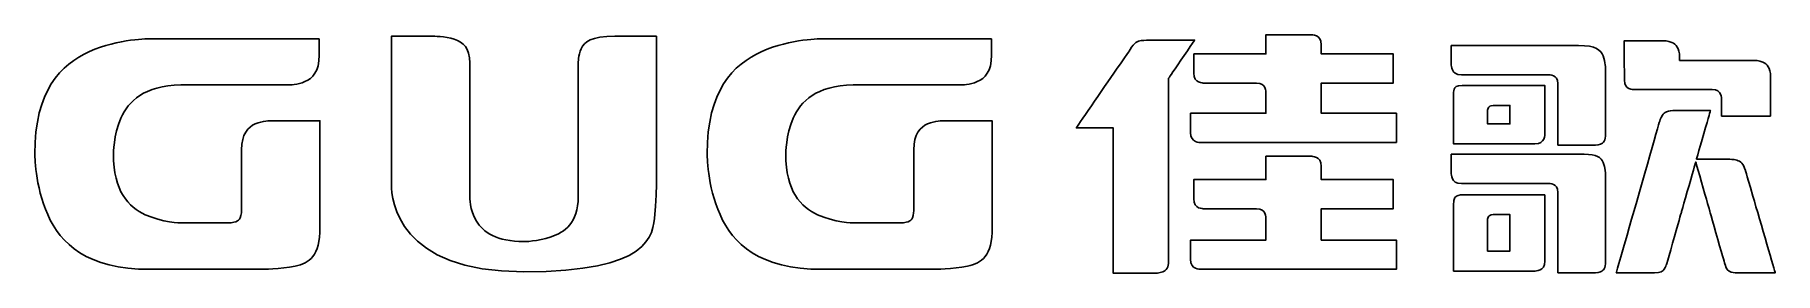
# Model space of a CAD drawing. Header units: millimetres. Extents: x 2129.9 to 2204.9, y 1502.4 to 1512.6.
import ezdxf

# ---------------------------------------------------------------- set-up
doc = ezdxf.new("R2010")
doc.units = ezdxf.units.MM

msp = doc.modelspace()

# ---------------------------------------------------------------- linework, layer by layer
for points, knots in [([(2142.196, 1512.469), (2142.196, 1512.469), (2134.95, 1512.469), (2134.95, 1512.469), (2134.95, 1512.469), (2134.95, 1512.469), (2134.95, 1512.468), (2134.95, 1512.468), (2134.95, 1512.468), (2134.95, 1512.468), (2134.912, 1512.469), (2134.912, 1512.469), (2134.912, 1512.469), (2132.167, 1512.469), (2129.943, 1510.243), (2129.943, 1507.499), (2129.943, 1507.499), (2129.943, 1504.755), (2132.167, 1502.529), (2134.912, 1502.529), (2134.912, 1502.529), (2134.912, 1502.529), (2134.95, 1502.53), (2134.95, 1502.53), (2134.95, 1502.53), (2134.95, 1502.53), (2134.95, 1502.529), (2134.95, 1502.529), (2134.95, 1502.529), (2134.95, 1502.529), (2139.72, 1502.529), (2139.72, 1502.529), (2139.72, 1502.529), (2141.342, 1502.529), (2142.223, 1503.082), (2142.223, 1504.336), (2142.223, 1504.336), (2142.223, 1504.336), (2142.223, 1504.788), (2142.223, 1504.788), (2142.223, 1504.788), (2142.223, 1504.788), (2142.223, 1507.074), (2142.223, 1507.074), (2142.223, 1507.074), (2142.223, 1507.074), (2142.223, 1507.386), (2142.223, 1507.386), (2142.223, 1507.386), (2142.223, 1507.386), (2142.223, 1508.935), (2142.223, 1508.935), (2142.223, 1508.935), (2142.223, 1508.935), (2140.102, 1508.935), (2140.102, 1508.935), (2140.102, 1508.935), (2139.41, 1508.935), (2138.849, 1508.373), (2138.849, 1507.681), (2138.849, 1507.681), (2138.849, 1507.681), (2138.849, 1505.085), (2138.849, 1505.085), (2138.849, 1505.085), (2138.849, 1504.679), (2138.593, 1504.525), (2138.101, 1504.525), (2138.101, 1504.525), (2138.101, 1504.525), (2136.375, 1504.525), (2136.375, 1504.525), (2136.375, 1504.525), (2136.375, 1504.525), (2136.374, 1504.525), (2136.374, 1504.525), (2136.374, 1504.525), (2136.374, 1504.525), (2136.372, 1504.525), (2136.372, 1504.525), (2136.372, 1504.525), (2136.372, 1504.525), (2136.235, 1504.525), (2136.235, 1504.525), (2136.235, 1504.525), (2134.624, 1504.562), (2133.33, 1505.878), (2133.33, 1507.499), (2133.33, 1507.499), (2133.33, 1509.12), (2134.629, 1510.438), (2136.24, 1510.473), (2136.24, 1510.473), (2136.24, 1510.473), (2136.371, 1510.473), (2136.371, 1510.473), (2136.371, 1510.473), (2136.371, 1510.473), (2136.372, 1510.473), (2136.372, 1510.473), (2136.372, 1510.473), (2136.372, 1510.473), (2136.375, 1510.473), (2136.375, 1510.473), (2136.375, 1510.473), (2136.375, 1510.473), (2139.709, 1510.473), (2139.709, 1510.473), (2139.709, 1510.473), (2139.709, 1510.473), (2140.904, 1510.473), (2140.904, 1510.473), (2140.904, 1510.473), (2141.615, 1510.473), (2142.196, 1511.053), (2142.196, 1511.764), (2142.196, 1511.764), (2142.196, 1511.764), (2142.196, 1512.469), (2142.196, 1512.469)], [0, 0, 0, 0, 0.032258, 0.032258, 0.032258, 0.048387, 0.064516, 0.064516, 0.064516, 0.080645, 0.096774, 0.096774, 0.096774, 0.112903, 0.129032, 0.129032, 0.129032, 0.145161, 0.16129, 0.16129, 0.16129, 0.177419, 0.193548, 0.193548, 0.193548, 0.209677, 0.225806, 0.225806, 0.225806, 0.241935, 0.258065, 0.258065, 0.258065, 0.274194, 0.290323, 0.290323, 0.290323, 0.306452, 0.322581, 0.322581, 0.322581, 0.33871, 0.354839, 0.354839, 0.354839, 0.370968, 0.387097, 0.387097, 0.387097, 0.403226, 0.419355, 0.419355, 0.419355, 0.435484, 0.451613, 0.451613, 0.451613, 0.467742, 0.483871, 0.483871, 0.483871, 0.5, 0.516129, 0.516129, 0.516129, 0.532258, 0.548387, 0.548387, 0.548387, 0.564516, 0.580645, 0.580645, 0.580645, 0.596774, 0.612903, 0.612903, 0.612903, 0.629032, 0.645161, 0.645161, 0.645161, 0.66129, 0.677419, 0.677419, 0.677419, 0.693548, 0.709677, 0.709677, 0.709677, 0.725806, 0.741935, 0.741935, 0.741935, 0.758065, 0.774194, 0.774194, 0.774194, 0.790323, 0.806452, 0.806452, 0.806452, 0.822581, 0.83871, 0.83871, 0.83871, 0.854839, 0.870968, 0.870968, 0.870968, 0.887097, 0.903226, 0.903226, 0.903226, 0.919355, 0.935484, 0.935484, 0.935484, 0.967742, 1, 1, 1, 1]), ([(2151.014, 1502.422), (2145.581, 1502.424), (2145.303, 1505.511), (2145.303, 1506.18), (2145.303, 1506.18), (2145.303, 1506.18), (2145.303, 1512.575), (2145.303, 1512.575), (2145.303, 1512.575), (2145.303, 1512.575), (2147.089, 1512.575), (2147.089, 1512.575), (2147.089, 1512.575), (2148.142, 1512.575), (2148.677, 1512.067), (2148.677, 1511.423), (2148.677, 1511.423), (2148.677, 1511.423), (2148.677, 1506.948), (2148.677, 1506.948), (2148.677, 1506.948), (2148.677, 1506.948), (2148.677, 1505.651), (2148.677, 1505.651), (2148.677, 1505.651), (2148.677, 1504.532), (2149.843, 1503.724), (2151.014, 1503.724), (2151.014, 1503.724), (2152.183, 1503.724), (2153.351, 1504.532), (2153.351, 1505.651), (2153.351, 1505.651), (2153.351, 1505.651), (2153.351, 1506.948), (2153.351, 1506.948), (2153.351, 1506.948), (2153.351, 1506.948), (2153.351, 1511.423), (2153.351, 1511.423), (2153.351, 1511.423), (2153.351, 1512.067), (2153.887, 1512.575), (2154.937, 1512.575), (2154.937, 1512.575), (2154.937, 1512.575), (2156.724, 1512.575), (2156.724, 1512.575), (2156.724, 1512.575), (2156.724, 1512.575), (2156.724, 1506.18), (2156.724, 1506.18), (2156.724, 1506.18), (2156.724, 1505.511), (2156.447, 1502.424), (2151.014, 1502.422)], [0, 0, 0, 0, 0.066667, 0.066667, 0.066667, 0.1, 0.133333, 0.133333, 0.133333, 0.166667, 0.2, 0.2, 0.2, 0.233333, 0.266667, 0.266667, 0.266667, 0.3, 0.333333, 0.333333, 0.333333, 0.366667, 0.4, 0.4, 0.4, 0.433333, 0.466667, 0.466667, 0.466667, 0.5, 0.533333, 0.533333, 0.533333, 0.566667, 0.6, 0.6, 0.6, 0.633333, 0.666667, 0.666667, 0.666667, 0.7, 0.733333, 0.733333, 0.733333, 0.766667, 0.8, 0.8, 0.8, 0.833333, 0.866667, 0.866667, 0.866667, 0.933333, 1, 1, 1, 1]), ([(2171.159, 1512.469), (2171.159, 1512.469), (2163.914, 1512.469), (2163.914, 1512.469), (2163.914, 1512.469), (2163.914, 1512.469), (2163.914, 1512.468), (2163.914, 1512.468), (2163.914, 1512.468), (2163.914, 1512.468), (2163.875, 1512.469), (2163.875, 1512.469), (2163.875, 1512.469), (2161.13, 1512.469), (2158.907, 1510.243), (2158.907, 1507.499), (2158.907, 1507.499), (2158.907, 1504.755), (2161.13, 1502.529), (2163.875, 1502.529), (2163.875, 1502.529), (2163.875, 1502.529), (2163.914, 1502.53), (2163.914, 1502.53), (2163.914, 1502.53), (2163.914, 1502.53), (2163.914, 1502.529), (2163.914, 1502.529), (2163.914, 1502.529), (2163.914, 1502.529), (2168.682, 1502.529), (2168.682, 1502.529), (2168.682, 1502.529), (2170.305, 1502.529), (2171.186, 1503.082), (2171.186, 1504.336), (2171.186, 1504.336), (2171.186, 1504.336), (2171.186, 1504.788), (2171.186, 1504.788), (2171.186, 1504.788), (2171.186, 1504.788), (2171.186, 1507.074), (2171.186, 1507.074), (2171.186, 1507.074), (2171.186, 1507.074), (2171.186, 1507.386), (2171.186, 1507.386), (2171.186, 1507.386), (2171.186, 1507.386), (2171.186, 1508.935), (2171.186, 1508.935), (2171.186, 1508.935), (2171.186, 1508.935), (2169.066, 1508.935), (2169.066, 1508.935), (2169.066, 1508.935), (2168.373, 1508.935), (2167.811, 1508.373), (2167.811, 1507.681), (2167.811, 1507.681), (2167.811, 1507.681), (2167.811, 1505.085), (2167.811, 1505.085), (2167.811, 1505.085), (2167.811, 1504.679), (2167.556, 1504.525), (2167.063, 1504.525), (2167.063, 1504.525), (2167.063, 1504.525), (2165.338, 1504.525), (2165.338, 1504.525), (2165.338, 1504.525), (2165.338, 1504.525), (2165.337, 1504.525), (2165.337, 1504.525), (2165.337, 1504.525), (2165.337, 1504.525), (2165.336, 1504.525), (2165.336, 1504.525), (2165.336, 1504.525), (2165.336, 1504.525), (2165.199, 1504.525), (2165.199, 1504.525), (2165.199, 1504.525), (2163.587, 1504.562), (2162.293, 1505.878), (2162.293, 1507.499), (2162.293, 1507.499), (2162.293, 1509.12), (2163.59, 1510.438), (2165.203, 1510.473), (2165.203, 1510.473), (2165.203, 1510.473), (2165.333, 1510.473), (2165.333, 1510.473), (2165.333, 1510.473), (2165.333, 1510.473), (2165.336, 1510.473), (2165.336, 1510.473), (2165.336, 1510.473), (2165.336, 1510.473), (2165.338, 1510.473), (2165.338, 1510.473), (2165.338, 1510.473), (2165.338, 1510.473), (2168.673, 1510.473), (2168.673, 1510.473), (2168.673, 1510.473), (2168.673, 1510.473), (2169.868, 1510.473), (2169.868, 1510.473), (2169.868, 1510.473), (2170.578, 1510.473), (2171.159, 1511.053), (2171.159, 1511.764), (2171.159, 1511.764), (2171.159, 1511.764), (2171.159, 1512.469), (2171.159, 1512.469)], [0, 0, 0, 0, 0.032258, 0.032258, 0.032258, 0.048387, 0.064516, 0.064516, 0.064516, 0.080645, 0.096774, 0.096774, 0.096774, 0.112903, 0.129032, 0.129032, 0.129032, 0.145161, 0.16129, 0.16129, 0.16129, 0.177419, 0.193548, 0.193548, 0.193548, 0.209677, 0.225806, 0.225806, 0.225806, 0.241935, 0.258065, 0.258065, 0.258065, 0.274194, 0.290323, 0.290323, 0.290323, 0.306452, 0.322581, 0.322581, 0.322581, 0.33871, 0.354839, 0.354839, 0.354839, 0.370968, 0.387097, 0.387097, 0.387097, 0.403226, 0.419355, 0.419355, 0.419355, 0.435484, 0.451613, 0.451613, 0.451613, 0.467742, 0.483871, 0.483871, 0.483871, 0.5, 0.516129, 0.516129, 0.516129, 0.532258, 0.548387, 0.548387, 0.548387, 0.564516, 0.580645, 0.580645, 0.580645, 0.596774, 0.612903, 0.612903, 0.612903, 0.629032, 0.645161, 0.645161, 0.645161, 0.66129, 0.677419, 0.677419, 0.677419, 0.693548, 0.709677, 0.709677, 0.709677, 0.725806, 0.741935, 0.741935, 0.741935, 0.758065, 0.774194, 0.774194, 0.774194, 0.790323, 0.806452, 0.806452, 0.806452, 0.822581, 0.83871, 0.83871, 0.83871, 0.854839, 0.870968, 0.870968, 0.870968, 0.887097, 0.903226, 0.903226, 0.903226, 0.919355, 0.935484, 0.935484, 0.935484, 0.967742, 1, 1, 1, 1]), ([(2177.955, 1512.407), (2177.955, 1512.407), (2177.955, 1512.407), (2177.955, 1512.407), (2177.955, 1512.407), (2177.569, 1512.407), (2177.309, 1512.312), (2177.126, 1511.996), (2177.126, 1511.996), (2177.126, 1511.996), (2174.808, 1508.623), (2174.808, 1508.623), (2174.808, 1508.623), (2174.808, 1508.623), (2176.404, 1508.623), (2176.404, 1508.623), (2176.404, 1508.623), (2176.404, 1508.623), (2176.404, 1502.361), (2176.404, 1502.361), (2176.404, 1502.361), (2176.404, 1502.361), (2178.182, 1502.361), (2178.182, 1502.361), (2178.182, 1502.361), (2178.596, 1502.361), (2178.786, 1502.611), (2178.786, 1502.872), (2178.786, 1502.872), (2178.786, 1502.872), (2178.786, 1510.763), (2178.786, 1510.763), (2178.786, 1510.763), (2178.786, 1510.763), (2179.916, 1512.407), (2179.916, 1512.407), (2179.916, 1512.407), (2179.916, 1512.407), (2177.955, 1512.407), (2177.955, 1512.407)], [0, 0, 0, 0, 0.090909, 0.090909, 0.090909, 0.136364, 0.181818, 0.181818, 0.181818, 0.227273, 0.272727, 0.272727, 0.272727, 0.318182, 0.363636, 0.363636, 0.363636, 0.409091, 0.454545, 0.454545, 0.454545, 0.5, 0.545455, 0.545455, 0.545455, 0.590909, 0.636364, 0.636364, 0.636364, 0.681818, 0.727273, 0.727273, 0.727273, 0.772727, 0.818182, 0.818182, 0.818182, 0.909091, 1, 1, 1, 1]), ([(2179.87, 1511.814), (2179.87, 1511.814), (2182.978, 1511.814), (2182.978, 1511.814), (2182.978, 1511.814), (2182.978, 1511.814), (2182.978, 1512.636), (2182.978, 1512.636), (2182.978, 1512.636), (2182.978, 1512.636), (2184.931, 1512.636), (2184.931, 1512.636), (2184.931, 1512.636), (2185.167, 1512.636), (2185.36, 1512.443), (2185.36, 1512.207), (2185.36, 1512.207), (2185.36, 1512.207), (2185.36, 1511.814), (2185.36, 1511.814), (2185.36, 1511.814), (2185.36, 1511.814), (2188.467, 1511.814), (2188.467, 1511.814), (2188.467, 1511.814), (2188.467, 1511.814), (2188.467, 1510.556), (2188.467, 1510.556), (2188.467, 1510.556), (2188.467, 1510.556), (2185.36, 1510.556), (2185.36, 1510.556), (2185.36, 1510.556), (2185.36, 1510.556), (2185.36, 1509.254), (2185.36, 1509.254), (2185.36, 1509.254), (2185.36, 1509.254), (2188.604, 1509.254), (2188.604, 1509.254), (2188.604, 1509.254), (2188.604, 1509.254), (2188.604, 1507.995), (2188.604, 1507.995), (2188.604, 1507.995), (2188.604, 1507.995), (2180.166, 1507.995), (2180.166, 1507.995), (2180.166, 1507.995), (2179.928, 1507.995), (2179.734, 1508.189), (2179.734, 1508.427), (2179.734, 1508.427), (2179.734, 1508.427), (2179.734, 1509.254), (2179.734, 1509.254), (2179.734, 1509.254), (2179.734, 1509.254), (2182.978, 1509.254), (2182.978, 1509.254), (2182.978, 1509.254), (2182.978, 1509.254), (2182.978, 1510.147), (2182.978, 1510.147), (2182.978, 1510.147), (2182.978, 1510.373), (2182.794, 1510.556), (2182.569, 1510.556), (2182.569, 1510.556), (2182.569, 1510.556), (2180.303, 1510.556), (2180.303, 1510.556), (2180.303, 1510.556), (2180.065, 1510.556), (2179.87, 1510.75), (2179.87, 1510.988), (2179.87, 1510.988), (2179.87, 1510.988), (2179.87, 1511.814), (2179.87, 1511.814)], [0, 0, 0, 0, 0.047619, 0.047619, 0.047619, 0.071429, 0.095238, 0.095238, 0.095238, 0.119048, 0.142857, 0.142857, 0.142857, 0.166667, 0.190476, 0.190476, 0.190476, 0.214286, 0.238095, 0.238095, 0.238095, 0.261905, 0.285714, 0.285714, 0.285714, 0.309524, 0.333333, 0.333333, 0.333333, 0.357143, 0.380952, 0.380952, 0.380952, 0.404762, 0.428571, 0.428571, 0.428571, 0.452381, 0.47619, 0.47619, 0.47619, 0.5, 0.52381, 0.52381, 0.52381, 0.547619, 0.571429, 0.571429, 0.571429, 0.595238, 0.619048, 0.619048, 0.619048, 0.642857, 0.666667, 0.666667, 0.666667, 0.690476, 0.714286, 0.714286, 0.714286, 0.738095, 0.761905, 0.761905, 0.761905, 0.785714, 0.809524, 0.809524, 0.809524, 0.833333, 0.857143, 0.857143, 0.857143, 0.880952, 0.904762, 0.904762, 0.904762, 0.952381, 1, 1, 1, 1]), ([(2202.612, 1509.864), (2202.612, 1509.864), (2202.612, 1509.864), (2202.612, 1509.864), (2202.612, 1509.864), (2202.612, 1509.864), (2202.612, 1509.865), (2202.612, 1509.865), (2202.612, 1509.865), (2202.612, 1510.09), (2202.429, 1510.274), (2202.203, 1510.274), (2202.203, 1510.274), (2202.203, 1510.274), (2200.806, 1510.274), (2200.806, 1510.274), (2200.806, 1510.274), (2200.806, 1510.274), (2200.806, 1510.273), (2200.806, 1510.273), (2200.806, 1510.273), (2200.806, 1510.273), (2198.832, 1510.273), (2198.832, 1510.273), (2198.832, 1510.273), (2198.608, 1510.273), (2198.423, 1510.458), (2198.422, 1510.682), (2198.422, 1510.682), (2198.422, 1510.682), (2198.416, 1512.382), (2198.416, 1512.382), (2198.416, 1512.382), (2198.416, 1512.382), (2200.102, 1512.382), (2200.102, 1512.382), (2200.102, 1512.382), (2200.485, 1512.382), (2200.8, 1512.069), (2200.801, 1511.686), (2200.801, 1511.686), (2200.801, 1511.686), (2200.802, 1511.533), (2200.802, 1511.533), (2200.802, 1511.533), (2200.802, 1511.533), (2202.612, 1511.533), (2202.612, 1511.533), (2202.612, 1511.533), (2202.612, 1511.533), (2203.438, 1511.533), (2203.438, 1511.533), (2203.438, 1511.533), (2203.438, 1511.533), (2204.021, 1511.533), (2204.021, 1511.533), (2204.021, 1511.533), (2204.404, 1511.533), (2204.717, 1511.219), (2204.717, 1510.836), (2204.717, 1510.836), (2204.717, 1510.836), (2204.717, 1509.131), (2204.717, 1509.131), (2204.717, 1509.131), (2204.717, 1509.131), (2202.612, 1509.131), (2202.612, 1509.131), (2202.612, 1509.131), (2202.612, 1509.131), (2202.612, 1509.864), (2202.612, 1509.864)], [0, 0, 0, 0, 0.052632, 0.052632, 0.052632, 0.078947, 0.105263, 0.105263, 0.105263, 0.131579, 0.157895, 0.157895, 0.157895, 0.184211, 0.210526, 0.210526, 0.210526, 0.236842, 0.263158, 0.263158, 0.263158, 0.289474, 0.315789, 0.315789, 0.315789, 0.342105, 0.368421, 0.368421, 0.368421, 0.394737, 0.421053, 0.421053, 0.421053, 0.447368, 0.473684, 0.473684, 0.473684, 0.5, 0.526316, 0.526316, 0.526316, 0.552632, 0.578947, 0.578947, 0.578947, 0.605263, 0.631579, 0.631579, 0.631579, 0.657895, 0.684211, 0.684211, 0.684211, 0.710526, 0.736842, 0.736842, 0.736842, 0.763158, 0.789474, 0.789474, 0.789474, 0.815789, 0.842105, 0.842105, 0.842105, 0.868421, 0.894737, 0.894737, 0.894737, 0.947368, 1, 1, 1, 1]), ([(2195.552, 1507.877), (2195.552, 1507.877), (2197.068, 1507.877), (2197.068, 1507.877), (2197.068, 1507.877), (2197.455, 1507.877), (2197.607, 1508.068), (2197.607, 1508.366), (2197.607, 1508.366), (2197.607, 1508.366), (2197.607, 1510.345), (2197.607, 1510.345), (2197.607, 1510.345), (2197.607, 1510.345), (2197.607, 1510.345), (2197.607, 1510.345), (2197.607, 1510.345), (2197.607, 1510.345), (2197.607, 1510.914), (2197.607, 1510.914), (2197.607, 1510.914), (2197.607, 1510.914), (2197.607, 1511.149), (2197.607, 1511.149), (2197.607, 1511.149), (2197.607, 1511.785), (2197.205, 1512.173), (2196.45, 1512.173), (2196.45, 1512.173), (2196.45, 1512.173), (2190.966, 1512.173), (2190.966, 1512.173), (2190.966, 1512.173), (2190.966, 1512.173), (2190.966, 1511.347), (2190.966, 1511.347), (2190.966, 1511.347), (2190.966, 1511.109), (2191.161, 1510.914), (2191.399, 1510.914), (2191.399, 1510.914), (2191.399, 1510.914), (2195.164, 1510.914), (2195.164, 1510.914), (2195.164, 1510.914), (2195.164, 1510.914), (2195.165, 1510.914), (2195.165, 1510.914), (2195.165, 1510.914), (2195.378, 1510.914), (2195.551, 1510.743), (2195.552, 1510.53), (2195.552, 1510.53), (2195.552, 1510.53), (2195.552, 1509.389), (2195.552, 1509.389), (2195.552, 1509.389), (2195.552, 1509.389), (2195.552, 1509.389), (2195.552, 1509.389), (2195.552, 1509.389), (2195.552, 1509.389), (2195.552, 1507.877), (2195.552, 1507.877)], [0, 0, 0, 0, 0.058824, 0.058824, 0.058824, 0.088235, 0.117647, 0.117647, 0.117647, 0.147059, 0.176471, 0.176471, 0.176471, 0.205882, 0.235294, 0.235294, 0.235294, 0.264706, 0.294118, 0.294118, 0.294118, 0.323529, 0.352941, 0.352941, 0.352941, 0.382353, 0.411765, 0.411765, 0.411765, 0.441176, 0.470588, 0.470588, 0.470588, 0.5, 0.529412, 0.529412, 0.529412, 0.558824, 0.588235, 0.588235, 0.588235, 0.617647, 0.647059, 0.647059, 0.647059, 0.676471, 0.705882, 0.705882, 0.705882, 0.735294, 0.764706, 0.764706, 0.764706, 0.794118, 0.823529, 0.823529, 0.823529, 0.852941, 0.882353, 0.882353, 0.882353, 0.941176, 1, 1, 1, 1]), ([(2193.41, 1510.451), (2193.41, 1510.451), (2193.41, 1510.451), (2193.41, 1510.451), (2193.41, 1510.451), (2193.41, 1510.451), (2194.701, 1510.451), (2194.701, 1510.451), (2194.701, 1510.451), (2194.701, 1510.451), (2194.995, 1510.451), (2194.995, 1510.451), (2194.995, 1510.451), (2194.995, 1510.451), (2194.995, 1508.367), (2194.995, 1508.367), (2194.995, 1508.367), (2194.995, 1508.13), (2194.801, 1507.934), (2194.562, 1507.934), (2194.562, 1507.934), (2194.562, 1507.934), (2193.968, 1507.934), (2193.968, 1507.934), (2193.968, 1507.934), (2193.968, 1507.934), (2193.41, 1507.934), (2193.41, 1507.934), (2193.41, 1507.934), (2193.41, 1507.934), (2191.061, 1507.934), (2191.061, 1507.934), (2191.061, 1507.934), (2191.061, 1507.934), (2191.061, 1508.027), (2191.061, 1508.027), (2191.061, 1508.027), (2191.061, 1508.027), (2191.061, 1508.794), (2191.061, 1508.794), (2191.061, 1508.794), (2191.061, 1508.794), (2191.061, 1510.098), (2191.061, 1510.098), (2191.061, 1510.098), (2191.061, 1510.306), (2191.164, 1510.451), (2191.437, 1510.451), (2191.437, 1510.451), (2191.437, 1510.451), (2192.23, 1510.451), (2192.23, 1510.451), (2192.23, 1510.451), (2192.23, 1510.451), (2192.637, 1510.451), (2192.637, 1510.451), (2192.637, 1510.451), (2192.637, 1510.451), (2193.41, 1510.451), (2193.41, 1510.451)], [0, 0, 0, 0, 0.0625, 0.0625, 0.0625, 0.09375, 0.125, 0.125, 0.125, 0.15625, 0.1875, 0.1875, 0.1875, 0.21875, 0.25, 0.25, 0.25, 0.28125, 0.3125, 0.3125, 0.3125, 0.34375, 0.375, 0.375, 0.375, 0.40625, 0.4375, 0.4375, 0.4375, 0.46875, 0.5, 0.5, 0.5, 0.53125, 0.5625, 0.5625, 0.5625, 0.59375, 0.625, 0.625, 0.625, 0.65625, 0.6875, 0.6875, 0.6875, 0.71875, 0.75, 0.75, 0.75, 0.78125, 0.8125, 0.8125, 0.8125, 0.84375, 0.875, 0.875, 0.875, 0.9375, 1, 1, 1, 1]), ([(2192.527, 1509.35), (2192.527, 1509.35), (2192.527, 1509.35), (2192.527, 1509.35), (2192.527, 1509.35), (2192.527, 1509.482), (2192.634, 1509.59), (2192.766, 1509.592), (2192.766, 1509.592), (2192.766, 1509.592), (2193.494, 1509.592), (2193.494, 1509.592), (2193.494, 1509.592), (2193.494, 1509.592), (2193.494, 1508.794), (2193.494, 1508.794), (2193.494, 1508.794), (2193.494, 1508.794), (2192.527, 1508.794), (2192.527, 1508.794), (2192.527, 1508.794), (2192.527, 1508.794), (2192.527, 1509.35), (2192.527, 1509.35)], [0, 0, 0, 0, 0.142857, 0.142857, 0.142857, 0.214286, 0.285714, 0.285714, 0.285714, 0.357143, 0.428571, 0.428571, 0.428571, 0.5, 0.571429, 0.571429, 0.571429, 0.642857, 0.714286, 0.714286, 0.714286, 0.857143, 1, 1, 1, 1]), ([(2201.53, 1507.274), (2201.53, 1507.274), (2202.932, 1507.274), (2202.932, 1507.274), (2202.932, 1507.274), (2203.306, 1507.274), (2203.55, 1507.095), (2203.638, 1506.788), (2203.638, 1506.788), (2203.638, 1506.788), (2204.919, 1502.378), (2204.919, 1502.378), (2204.919, 1502.378), (2204.919, 1502.378), (2203.278, 1502.378), (2203.278, 1502.378), (2203.278, 1502.378), (2202.997, 1502.378), (2202.819, 1502.513), (2202.757, 1502.734), (2202.757, 1502.734), (2202.757, 1502.734), (2202.107, 1505.014), (2202.107, 1505.014), (2202.107, 1505.014), (2202.107, 1505.014), (2201.496, 1507.153), (2201.496, 1507.153), (2201.496, 1507.153), (2201.496, 1507.153), (2200.885, 1505.014), (2200.885, 1505.014), (2200.885, 1505.014), (2200.885, 1505.014), (2200.235, 1502.734), (2200.235, 1502.734), (2200.235, 1502.734), (2200.172, 1502.513), (2199.994, 1502.378), (2199.714, 1502.378), (2199.714, 1502.378), (2199.714, 1502.378), (2198.072, 1502.378), (2198.072, 1502.378), (2198.072, 1502.378), (2198.072, 1502.378), (2199.936, 1508.892), (2199.936, 1508.892), (2199.936, 1508.892), (2200.024, 1509.199), (2200.268, 1509.378), (2200.642, 1509.378), (2200.642, 1509.378), (2200.642, 1509.378), (2202.132, 1509.378), (2202.132, 1509.378), (2202.132, 1509.378), (2202.132, 1509.378), (2201.533, 1507.284), (2201.533, 1507.284), (2201.533, 1507.284), (2201.533, 1507.284), (2201.533, 1507.284), (2201.533, 1507.284), (2201.533, 1507.284), (2201.533, 1507.284), (2201.53, 1507.274), (2201.53, 1507.274)], [0, 0, 0, 0, 0.055556, 0.055556, 0.055556, 0.083333, 0.111111, 0.111111, 0.111111, 0.138889, 0.166667, 0.166667, 0.166667, 0.194444, 0.222222, 0.222222, 0.222222, 0.25, 0.277778, 0.277778, 0.277778, 0.305556, 0.333333, 0.333333, 0.333333, 0.361111, 0.388889, 0.388889, 0.388889, 0.416667, 0.444444, 0.444444, 0.444444, 0.472222, 0.5, 0.5, 0.5, 0.527778, 0.555556, 0.555556, 0.555556, 0.583333, 0.611111, 0.611111, 0.611111, 0.638889, 0.666667, 0.666667, 0.666667, 0.694444, 0.722222, 0.722222, 0.722222, 0.75, 0.777778, 0.777778, 0.777778, 0.805556, 0.833333, 0.833333, 0.833333, 0.861111, 0.888889, 0.888889, 0.888889, 0.944444, 1, 1, 1, 1]), ([(2182.978, 1504.728), (2182.978, 1504.728), (2182.978, 1504.728), (2182.978, 1504.728), (2182.978, 1504.728), (2182.978, 1504.953), (2182.796, 1505.135), (2182.572, 1505.137), (2182.572, 1505.137), (2182.572, 1505.137), (2180.303, 1505.137), (2180.303, 1505.137), (2180.303, 1505.137), (2180.065, 1505.137), (2179.87, 1505.332), (2179.87, 1505.57), (2179.87, 1505.57), (2179.87, 1505.57), (2179.87, 1506.396), (2179.87, 1506.396), (2179.87, 1506.396), (2179.87, 1506.396), (2182.978, 1506.396), (2182.978, 1506.396), (2182.978, 1506.396), (2182.978, 1506.396), (2182.978, 1507.4), (2182.978, 1507.4), (2182.978, 1507.4), (2182.978, 1507.4), (2184.931, 1507.4), (2184.931, 1507.4), (2184.931, 1507.4), (2185.167, 1507.4), (2185.36, 1507.207), (2185.36, 1506.971), (2185.36, 1506.971), (2185.36, 1506.971), (2185.36, 1506.396), (2185.36, 1506.396), (2185.36, 1506.396), (2185.36, 1506.396), (2188.467, 1506.396), (2188.467, 1506.396), (2188.467, 1506.396), (2188.467, 1506.396), (2188.467, 1505.137), (2188.467, 1505.137), (2188.467, 1505.137), (2188.467, 1505.137), (2185.36, 1505.137), (2185.36, 1505.137), (2185.36, 1505.137), (2185.36, 1505.137), (2185.36, 1503.787), (2185.36, 1503.787), (2185.36, 1503.787), (2185.36, 1503.787), (2188.604, 1503.787), (2188.604, 1503.787), (2188.604, 1503.787), (2188.604, 1503.787), (2188.604, 1502.529), (2188.604, 1502.529), (2188.604, 1502.529), (2188.604, 1502.529), (2180.166, 1502.529), (2180.166, 1502.529), (2180.166, 1502.529), (2179.928, 1502.529), (2179.734, 1502.723), (2179.734, 1502.961), (2179.734, 1502.961), (2179.734, 1502.961), (2179.734, 1503.787), (2179.734, 1503.787), (2179.734, 1503.787), (2179.734, 1503.787), (2182.978, 1503.787), (2182.978, 1503.787), (2182.978, 1503.787), (2182.978, 1503.787), (2182.978, 1504.728), (2182.978, 1504.728)], [0, 0, 0, 0, 0.045455, 0.045455, 0.045455, 0.068182, 0.090909, 0.090909, 0.090909, 0.113636, 0.136364, 0.136364, 0.136364, 0.159091, 0.181818, 0.181818, 0.181818, 0.204545, 0.227273, 0.227273, 0.227273, 0.25, 0.272727, 0.272727, 0.272727, 0.295455, 0.318182, 0.318182, 0.318182, 0.340909, 0.363636, 0.363636, 0.363636, 0.386364, 0.409091, 0.409091, 0.409091, 0.431818, 0.454545, 0.454545, 0.454545, 0.477273, 0.5, 0.5, 0.5, 0.522727, 0.545455, 0.545455, 0.545455, 0.568182, 0.590909, 0.590909, 0.590909, 0.613636, 0.636364, 0.636364, 0.636364, 0.659091, 0.681818, 0.681818, 0.681818, 0.704545, 0.727273, 0.727273, 0.727273, 0.75, 0.772727, 0.772727, 0.772727, 0.795455, 0.818182, 0.818182, 0.818182, 0.840909, 0.863636, 0.863636, 0.863636, 0.886364, 0.909091, 0.909091, 0.909091, 0.954545, 1, 1, 1, 1]), ([(2195.552, 1502.377), (2195.552, 1502.377), (2197.068, 1502.377), (2197.068, 1502.377), (2197.068, 1502.377), (2197.455, 1502.377), (2197.607, 1502.568), (2197.607, 1502.866), (2197.607, 1502.866), (2197.607, 1502.866), (2197.607, 1504.846), (2197.607, 1504.846), (2197.607, 1504.846), (2197.607, 1504.846), (2197.607, 1504.846), (2197.607, 1504.846), (2197.607, 1504.846), (2197.607, 1504.846), (2197.607, 1506.617), (2197.607, 1506.617), (2197.607, 1506.617), (2197.607, 1507.222), (2197.229, 1507.485), (2196.689, 1507.485), (2196.689, 1507.485), (2196.689, 1507.485), (2190.966, 1507.485), (2190.966, 1507.485), (2190.966, 1507.485), (2190.966, 1507.485), (2190.966, 1506.659), (2190.966, 1506.659), (2190.966, 1506.659), (2190.966, 1506.421), (2191.161, 1506.226), (2191.399, 1506.226), (2191.399, 1506.226), (2191.399, 1506.226), (2195.165, 1506.226), (2195.165, 1506.226), (2195.165, 1506.226), (2195.378, 1506.226), (2195.551, 1506.055), (2195.552, 1505.842), (2195.552, 1505.842), (2195.552, 1505.842), (2195.552, 1505.842), (2195.552, 1505.842), (2195.552, 1505.842), (2195.552, 1505.842), (2195.552, 1504.16), (2195.552, 1504.16), (2195.552, 1504.16), (2195.552, 1504.16), (2195.552, 1504.16), (2195.552, 1504.16), (2195.552, 1504.16), (2195.552, 1504.16), (2195.552, 1502.377), (2195.552, 1502.377)], [0, 0, 0, 0, 0.0625, 0.0625, 0.0625, 0.09375, 0.125, 0.125, 0.125, 0.15625, 0.1875, 0.1875, 0.1875, 0.21875, 0.25, 0.25, 0.25, 0.28125, 0.3125, 0.3125, 0.3125, 0.34375, 0.375, 0.375, 0.375, 0.40625, 0.4375, 0.4375, 0.4375, 0.46875, 0.5, 0.5, 0.5, 0.53125, 0.5625, 0.5625, 0.5625, 0.59375, 0.625, 0.625, 0.625, 0.65625, 0.6875, 0.6875, 0.6875, 0.71875, 0.75, 0.75, 0.75, 0.78125, 0.8125, 0.8125, 0.8125, 0.84375, 0.875, 0.875, 0.875, 0.9375, 1, 1, 1, 1]), ([(2194.989, 1505.745), (2194.989, 1505.745), (2194.989, 1505.745), (2194.989, 1505.745), (2194.989, 1505.745), (2194.989, 1505.745), (2192.637, 1505.745), (2192.637, 1505.745), (2192.637, 1505.745), (2192.637, 1505.745), (2192.23, 1505.745), (2192.23, 1505.745), (2192.23, 1505.745), (2192.23, 1505.745), (2191.543, 1505.745), (2191.543, 1505.745), (2191.543, 1505.745), (2191.235, 1505.745), (2191.061, 1505.631), (2191.061, 1505.288), (2191.061, 1505.288), (2191.061, 1505.288), (2191.061, 1503.312), (2191.061, 1503.312), (2191.061, 1503.312), (2191.061, 1503.312), (2191.061, 1502.453), (2191.061, 1502.453), (2191.061, 1502.453), (2191.061, 1502.453), (2193.41, 1502.453), (2193.41, 1502.453), (2193.41, 1502.453), (2193.41, 1502.453), (2194.562, 1502.453), (2194.562, 1502.453), (2194.562, 1502.453), (2194.801, 1502.453), (2194.995, 1502.648), (2194.995, 1502.886), (2194.995, 1502.886), (2194.995, 1502.886), (2194.995, 1505.322), (2194.995, 1505.322), (2194.995, 1505.322), (2194.995, 1505.322), (2194.989, 1505.322), (2194.989, 1505.322), (2194.989, 1505.322), (2194.989, 1505.322), (2194.989, 1505.745), (2194.989, 1505.745)], [0, 0, 0, 0, 0.071429, 0.071429, 0.071429, 0.107143, 0.142857, 0.142857, 0.142857, 0.178571, 0.214286, 0.214286, 0.214286, 0.25, 0.285714, 0.285714, 0.285714, 0.321429, 0.357143, 0.357143, 0.357143, 0.392857, 0.428571, 0.428571, 0.428571, 0.464286, 0.5, 0.5, 0.5, 0.535714, 0.571429, 0.571429, 0.571429, 0.607143, 0.642857, 0.642857, 0.642857, 0.678571, 0.714286, 0.714286, 0.714286, 0.75, 0.785714, 0.785714, 0.785714, 0.821429, 0.857143, 0.857143, 0.857143, 0.928571, 1, 1, 1, 1]), ([(2192.527, 1504.643), (2192.527, 1504.643), (2192.527, 1504.643), (2192.527, 1504.643), (2192.527, 1504.643), (2192.527, 1504.777), (2192.636, 1504.886), (2192.769, 1504.886), (2192.769, 1504.886), (2192.769, 1504.886), (2193.494, 1504.886), (2193.494, 1504.886), (2193.494, 1504.886), (2193.494, 1504.886), (2193.494, 1503.312), (2193.494, 1503.312), (2193.494, 1503.312), (2193.494, 1503.312), (2192.527, 1503.312), (2192.527, 1503.312), (2192.527, 1503.312), (2192.527, 1503.312), (2192.527, 1504.643), (2192.527, 1504.643)], [0, 0, 0, 0, 0.142857, 0.142857, 0.142857, 0.214286, 0.285714, 0.285714, 0.285714, 0.357143, 0.428571, 0.428571, 0.428571, 0.5, 0.571429, 0.571429, 0.571429, 0.642857, 0.714286, 0.714286, 0.714286, 0.857143, 1, 1, 1, 1])]:
    msp.add_open_spline(points, degree=3, knots=knots)

doc.saveas('drawing.dxf')
